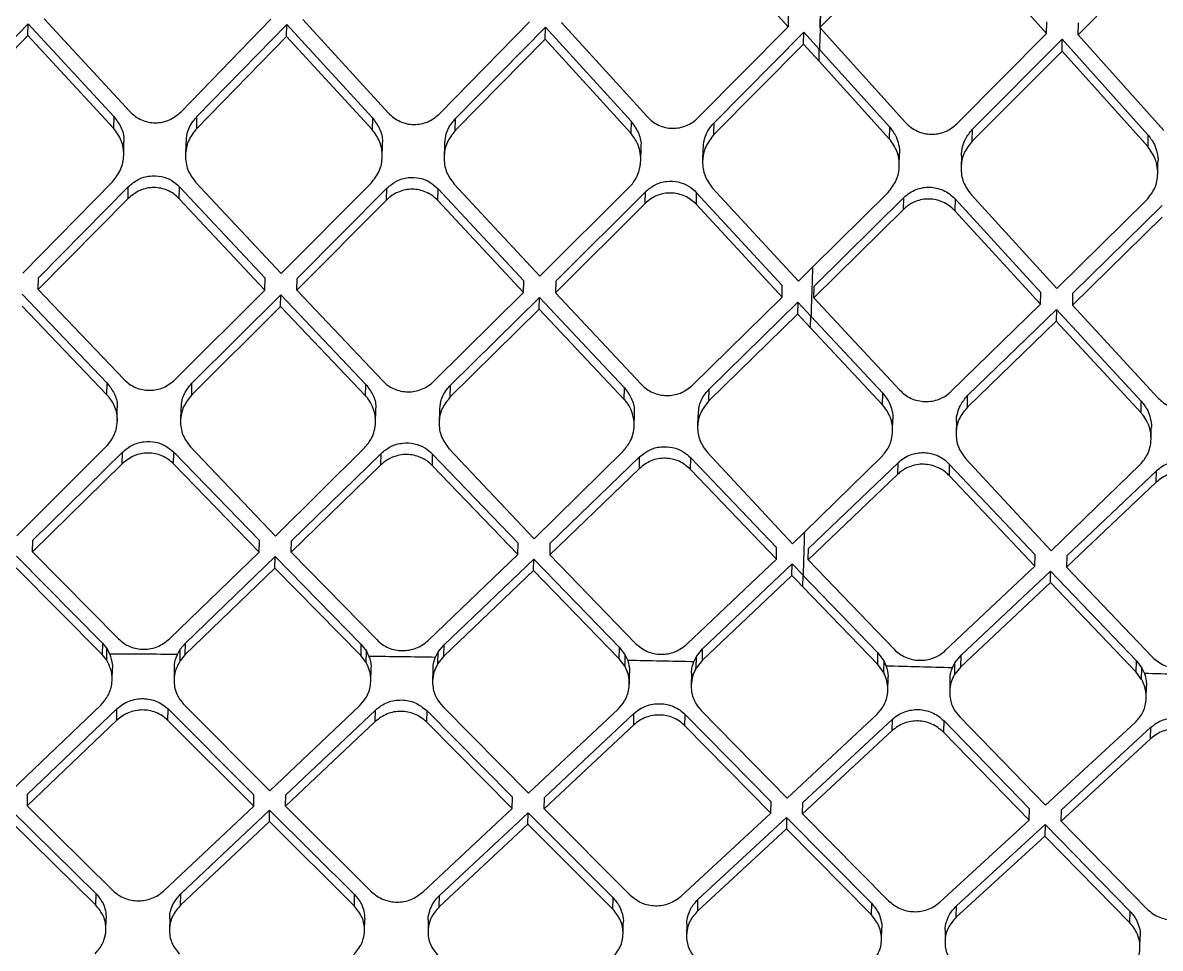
# Model space of a CAD drawing. Extents: x 939 to 1039, y 781 to 934.
# Drawn here: x 963.575 to 965.146, y 882.131 to 883.409 of the extents above; entities that cross this region are included whole.
import ezdxf

# ---------------------------------------------------------------- set-up
doc = ezdxf.new("R2010")
doc.units = 0
doc.header["$MEASUREMENT"] = 0
doc.layers.add('1', color=4, linetype='Continuous')

# ---------------------------------------------------------------- blocks, each defined once
blk = doc.blocks.new('Envoy')
at = {"layer": '1', "color": 3, "linetype": 'Continuous', "lineweight": 25}
for p, q in [((25.9781, 84.2292), (25.8877, 84.3299)), ((26.1165, 84.3244), (26.0225, 84.2286)), ((26.3349, 84.2196), (26.2465, 84.319)), ((26.4659, 84.3061), (26.3789, 84.2182)), ((24.8049, 84.1049), (24.9289, 84.2334)), ((24.9285, 84.2169), (24.9289, 84.2334)), ((24.9289, 84.2334), (25.0473, 84.1053)), ((24.9511, 84.2403), (25.0694, 84.112)), ((25.1402, 84.1118), (25.2641, 84.2394)), ((25.3081, 84.2391), (25.4265, 84.1099)), ((25.4972, 84.1092), (25.6211, 84.2358)), ((25.6651, 84.2351), (25.7834, 84.105)), ((25.9784, 84.2457), (25.9781, 84.2292)), ((26.3349, 84.2196), (26.3353, 84.2361)), ((26.3789, 84.2182), (26.3793, 84.2347)), ((25.162, 84.105), (25.286, 84.2324)), ((25.2856, 84.2159), (25.286, 84.2324)), ((25.286, 84.2324), (25.4043, 84.1034)), ((25.519, 84.1022), (25.643, 84.2286)), ((25.6426, 84.2121), (25.643, 84.2286)), ((25.643, 84.2286), (25.7613, 84.0986)), ((25.8541, 84.1036), (25.9781, 84.2292)), ((25.876, 84.0965), (25.9999, 84.2218)), ((25.9996, 84.2053), (25.9999, 84.2218)), ((25.9999, 84.2218), (26.0214, 84.1979)), ((26.0225, 84.2277), (26.1404, 84.097)), ((26.211, 84.095), (26.3349, 84.2196)), ((26.3789, 84.2182), (26.4972, 84.086)), ((24.9285, 84.2169), (24.8046, 84.0885)), ((25.0469, 84.0889), (24.9285, 84.2169)), ((25.2856, 84.2159), (25.1617, 84.0886)), ((25.404, 84.087), (25.2856, 84.2159)), ((25.6426, 84.2121), (25.5187, 84.0858)), ((25.7609, 84.0822), (25.6426, 84.2121)), ((25.9996, 84.2053), (25.8756, 84.0801)), ((26.021, 84.1815), (25.9995, 84.2053)), ((26.2329, 84.0877), (26.3568, 84.212)), ((26.3564, 84.1955), (26.3568, 84.212)), ((26.3568, 84.212), (26.4751, 84.08)), ((26.021, 84.1815), (26.0213, 84.198)), ((26.0215, 84.1978), (26.1182, 84.0908)), ((26.3564, 84.1955), (26.2325, 84.0713)), ((26.4747, 84.0636), (26.3564, 84.1955)), ((26.1179, 84.0745), (26.021, 84.1815)), ((25.0473, 84.1053), (25.0469, 84.0889)), ((25.1616, 84.0886), (25.162, 84.105)), ((25.4043, 84.1034), (25.404, 84.087)), ((25.5187, 84.0858), (25.519, 84.1022)), ((25.7613, 84.0986), (25.7609, 84.0822)), ((25.8756, 84.0801), (25.876, 84.0965)), ((26.1182, 84.0909), (26.1179, 84.0745)), ((26.2325, 84.0713), (26.2329, 84.0877)), ((26.4751, 84.08), (26.4747, 84.0636)), ((25.0608, 84.0517), (25.0611, 84.0681)), ((25.1465, 84.0679), (25.1462, 84.0515)), ((25.4178, 84.0498), (25.4182, 84.0662)), ((25.5036, 84.0652), (25.5032, 84.0489)), ((25.7748, 84.0449), (25.7751, 84.0613)), ((25.8605, 84.0596), (25.8602, 84.0433)), ((26.1317, 84.037), (26.132, 84.0534)), ((26.2174, 84.051), (26.2171, 84.0346)), ((26.4885, 84.026), (26.4889, 84.0424)), ((25.0453, 84.0148), (24.9214, 83.8888)), ((25.16, 84.0145), (25.2784, 83.8881)), ((25.2784, 83.8881), (25.4023, 84.013)), ((24.9432, 83.8824), (25.0672, 84.0081)), ((25.0668, 83.9918), (25.0672, 84.0081)), ((25.1375, 83.9916), (25.1379, 84.0079)), ((25.1379, 84.0079), (25.2563, 83.8817)), ((25.3003, 83.8815), (25.4242, 84.0061)), ((25.4238, 83.9898), (25.4242, 84.0061)), ((25.4946, 83.9891), (25.4949, 84.0054)), ((25.4949, 84.0054), (25.6133, 83.8782)), ((25.5171, 84.0118), (25.6354, 83.8844)), ((25.6355, 83.8844), (25.7593, 84.0082)), ((25.6573, 83.8776), (25.7812, 84.0012)), ((25.7808, 83.9849), (25.7812, 84.0012)), ((25.8515, 83.9836), (25.8519, 83.9999)), ((25.8519, 83.9999), (25.9702, 83.8717)), ((25.874, 84.006), (25.9924, 83.8777)), ((26.1162, 84.0004), (26.012, 83.8971)), ((26.2309, 83.9973), (26.3493, 83.8678)), ((25.0668, 83.9918), (24.9429, 83.8662)), ((25.2559, 83.8655), (25.1375, 83.9916)), ((25.4238, 83.9898), (25.3, 83.8653)), ((25.613, 83.862), (25.4946, 83.9891)), ((25.7808, 83.9849), (25.657, 83.8614)), ((25.9699, 83.8555), (25.8515, 83.9835)), ((26.0142, 83.8707), (26.1381, 83.9932)), ((26.1377, 83.9769), (26.1381, 83.9932)), ((26.2088, 83.9913), (26.2084, 83.975)), ((26.2088, 83.9913), (26.3271, 83.8621)), ((26.3493, 83.8678), (26.4731, 83.9896)), ((26.3711, 83.8607), (26.4949, 83.9822)), ((26.1377, 83.9769), (26.0139, 83.8545)), ((26.3268, 83.8459), (26.2084, 83.975)), ((26.4946, 83.9659), (26.3708, 83.8444)), ((24.9429, 83.8662), (24.9432, 83.8824)), ((25.2559, 83.8655), (25.2563, 83.8817)), ((25.2999, 83.8653), (25.3003, 83.8815)), ((25.613, 83.862), (25.6133, 83.8782)), ((25.6573, 83.8776), (25.657, 83.8614)), ((25.9699, 83.8555), (25.9702, 83.8717)), ((24.9207, 83.8596), (25.0381, 83.7368)), ((24.9429, 83.8662), (25.0613, 83.7419)), ((25.1321, 83.7418), (25.2559, 83.8655)), ((25.1551, 83.7366), (25.2778, 83.8589)), ((25.2775, 83.8427), (25.2778, 83.8589)), ((25.2778, 83.8589), (25.3951, 83.7352)), ((25.2999, 83.8653), (25.4184, 83.7401)), ((25.4891, 83.7394), (25.613, 83.862)), ((25.657, 83.8614), (25.7754, 83.7353)), ((26.0139, 83.8545), (26.0142, 83.8707)), ((26.3268, 83.8458), (26.3271, 83.8621)), ((26.3711, 83.8607), (26.3708, 83.8444)), ((24.9204, 83.8434), (25.0377, 83.7207)), ((25.2775, 83.8427), (25.1548, 83.7205)), ((25.3948, 83.7191), (25.2775, 83.8427)), ((25.5122, 83.734), (25.6348, 83.8553)), ((25.6345, 83.8391), (25.6348, 83.8552)), ((25.6348, 83.8553), (25.7521, 83.7305)), ((25.8461, 83.7339), (25.9699, 83.8555)), ((25.8691, 83.7284), (25.9918, 83.8486)), ((25.9917, 83.8485), (25.9914, 83.8324)), ((25.9918, 83.8486), (26.0098, 83.8292)), ((26.0139, 83.8545), (26.1323, 83.7273)), ((26.203, 83.7253), (26.3268, 83.8458)), ((26.3708, 83.8444), (26.4891, 83.7162)), ((25.6345, 83.8391), (25.5118, 83.7179)), ((25.7517, 83.7144), (25.6345, 83.8391)), ((25.9914, 83.8323), (25.8688, 83.7123)), ((26.0093, 83.8131), (25.9914, 83.8324)), ((26.0093, 83.8131), (26.0097, 83.8292)), ((26.0099, 83.8291), (26.109, 83.7228)), ((26.226, 83.7196), (26.3486, 83.8387)), ((26.3486, 83.8387), (26.3483, 83.8225)), ((26.3486, 83.8387), (26.4659, 83.7119)), ((26.1087, 83.7067), (26.0093, 83.8131)), ((26.3483, 83.8225), (26.2257, 83.7035)), ((26.4655, 83.6958), (26.3483, 83.8225)), ((25.0377, 83.7207), (25.0381, 83.7368)), ((25.1548, 83.7205), (25.1551, 83.7366)), ((25.3948, 83.7191), (25.3951, 83.7352)), ((25.5118, 83.7179), (25.5122, 83.734)), ((25.7517, 83.7144), (25.7521, 83.7305)), ((25.8688, 83.7123), (25.8691, 83.7284)), ((26.1087, 83.7067), (26.109, 83.7228)), ((26.2257, 83.7035), (26.226, 83.7196)), ((25.0516, 83.6848), (25.0519, 83.7009)), ((25.1397, 83.7007), (25.1393, 83.6847)), ((25.4086, 83.6831), (25.409, 83.6991)), ((26.4655, 83.6958), (26.4659, 83.7119)), ((25.4967, 83.6982), (25.4964, 83.6822)), ((25.7656, 83.6783), (25.766, 83.6944)), ((25.8537, 83.6927), (25.8533, 83.6767)), ((26.1225, 83.6704), (26.1229, 83.6865)), ((26.2106, 83.6841), (26.2102, 83.668)), ((26.4794, 83.6594), (26.4797, 83.6755)), ((24.9134, 83.5258), (25.0365, 83.6493)), ((24.9353, 83.5198), (25.0592, 83.6416)), ((25.0588, 83.6256), (25.0592, 83.6416)), ((25.1295, 83.6255), (25.1299, 83.6415)), ((25.1299, 83.6415), (25.2484, 83.5194)), ((25.1529, 83.6491), (25.2705, 83.5253)), ((25.2705, 83.5253), (25.3935, 83.6477)), ((25.2924, 83.5191), (25.4162, 83.6398)), ((25.4159, 83.6238), (25.4162, 83.6398)), ((25.4869, 83.6391), (25.4866, 83.6231)), ((25.4869, 83.6391), (25.6054, 83.516)), ((25.5099, 83.6466), (25.6275, 83.5218)), ((25.6275, 83.5218), (25.7505, 83.6431)), ((25.8669, 83.6409), (25.9845, 83.5151)), ((25.0588, 83.6256), (24.935, 83.5039)), ((25.248, 83.5035), (25.1295, 83.6255)), ((25.4159, 83.6238), (25.292, 83.5032)), ((25.605, 83.5001), (25.4866, 83.6231)), ((25.6494, 83.5154), (25.7732, 83.635)), ((25.7728, 83.619), (25.7732, 83.635)), ((25.8435, 83.6177), (25.8439, 83.6337)), ((25.8439, 83.6337), (25.9623, 83.5096)), ((26.0007, 83.5309), (26.1074, 83.6354)), ((26.0063, 83.5085), (26.1301, 83.627)), ((26.1297, 83.611), (26.1301, 83.627)), ((26.2008, 83.6251), (26.2004, 83.6091)), ((26.2008, 83.6251), (26.3192, 83.4999)), ((26.2238, 83.6321), (26.3413, 83.5052)), ((26.3413, 83.5052), (26.4643, 83.6244)), ((25.7728, 83.619), (25.649, 83.4995)), ((25.962, 83.4936), (25.8435, 83.6176)), ((26.1297, 83.611), (26.006, 83.4926)), ((26.3189, 83.484), (26.2004, 83.6091)), ((26.3632, 83.4985), (26.4869, 83.6159)), ((26.4866, 83.5999), (26.4869, 83.6159)), ((26.4866, 83.5999), (26.3628, 83.4825)), ((25.9845, 83.5151), (26.0007, 83.5309)), ((24.935, 83.5039), (24.9353, 83.5198)), ((25.248, 83.5035), (25.2484, 83.5194)), ((25.292, 83.5032), (25.2924, 83.5192)), ((25.605, 83.5001), (25.6054, 83.516)), ((25.6494, 83.5154), (25.649, 83.4995)), ((24.9128, 83.4978), (25.0314, 83.3779)), ((24.935, 83.5039), (25.0535, 83.3838)), ((25.1242, 83.3837), (25.248, 83.5035)), ((25.1461, 83.3778), (25.2699, 83.4973)), ((25.2696, 83.4814), (25.2699, 83.4973)), ((25.2699, 83.4973), (25.3884, 83.3765)), ((25.292, 83.5032), (25.4106, 83.3822)), ((25.4813, 83.3815), (25.605, 83.5001)), ((25.649, 83.4995), (25.7675, 83.3774)), ((25.962, 83.4936), (25.9623, 83.5096)), ((26.006, 83.4926), (26.0063, 83.5086)), ((26.3189, 83.484), (26.3192, 83.4999)), ((26.3632, 83.4985), (26.3628, 83.4825)), ((25.031, 83.3621), (24.9125, 83.4818)), ((25.2696, 83.4814), (25.1458, 83.362)), ((25.3881, 83.3607), (25.2696, 83.4814)), ((25.5032, 83.3754), (25.6269, 83.4938)), ((25.6266, 83.4779), (25.6269, 83.4938)), ((25.6269, 83.4938), (25.7454, 83.3719)), ((25.8382, 83.3761), (25.962, 83.4936)), ((25.8601, 83.3698), (25.9839, 83.4871)), ((25.9835, 83.4712), (25.9839, 83.4871)), ((25.9839, 83.4871), (25.9989, 83.4715)), ((26.006, 83.4926), (26.1245, 83.3694)), ((26.1951, 83.3675), (26.3189, 83.484)), ((26.3628, 83.4825), (26.4813, 83.3583)), ((25.6266, 83.4779), (25.5028, 83.3595)), ((25.7451, 83.3561), (25.6266, 83.4779)), ((25.9835, 83.4712), (25.8598, 83.354)), ((25.9984, 83.4557), (25.9988, 83.4716)), ((25.999, 83.4713), (26.1023, 83.3642)), ((26.217, 83.361), (26.3407, 83.4773)), ((26.3404, 83.4613), (26.3407, 83.4772)), ((26.3407, 83.4773), (26.4592, 83.3533)), ((26.102, 83.3484), (25.9984, 83.4557)), ((26.3404, 83.4613), (26.2167, 83.3452)), ((26.4588, 83.3374), (26.3404, 83.4613)), ((25.0314, 83.3779), (25.031, 83.3621)), ((25.0314, 83.3779), (25.0377, 83.3701)), ((25.0374, 83.3542), (25.0377, 83.3701)), ((25.0377, 83.3701), (25.0416, 83.3627)), ((25.1351, 83.3622), (25.139, 83.3693)), ((25.1387, 83.3535), (25.139, 83.3694)), ((25.139, 83.3693), (25.1461, 83.3778)), ((25.1458, 83.362), (25.1461, 83.3778)), ((25.3884, 83.3765), (25.3881, 83.3607)), ((25.3884, 83.3765), (25.3959, 83.3667)), ((25.4951, 83.3655), (25.5032, 83.3754)), ((25.5028, 83.3596), (25.5032, 83.3754)), ((25.7451, 83.3561), (25.7454, 83.3719)), ((25.7454, 83.3719), (25.7534, 83.3611)), ((25.8517, 83.3593), (25.8601, 83.3698)), ((25.8598, 83.354), (25.8601, 83.3698)), ((25.0374, 83.3542), (25.031, 83.3621)), ((25.1458, 83.362), (25.1387, 83.3535)), ((25.3956, 83.3509), (25.3881, 83.3607)), ((25.3956, 83.3509), (25.3959, 83.3667)), ((25.3959, 83.3667), (25.3994, 83.3593)), ((25.4914, 83.3582), (25.4951, 83.3655)), ((25.4947, 83.3495), (25.495, 83.3654)), ((25.5028, 83.3596), (25.4947, 83.3495)), ((25.7531, 83.3453), (25.7451, 83.3561)), ((25.7531, 83.3453), (25.7534, 83.3611)), ((25.7534, 83.3611), (25.7567, 83.3537)), ((25.8481, 83.352), (25.8517, 83.3593)), ((25.8512, 83.3433), (25.8516, 83.3592)), ((25.8598, 83.354), (25.8512, 83.3433)), ((26.102, 83.3484), (26.1023, 83.3642)), ((26.1023, 83.3642), (26.1103, 83.3533)), ((26.1103, 83.3533), (26.11, 83.3375)), ((26.1103, 83.3533), (26.1135, 83.346)), ((26.2086, 83.3507), (26.217, 83.361)), ((26.2167, 83.3452), (26.217, 83.361)), ((26.4592, 83.3533), (26.4666, 83.3433)), ((25.0449, 83.3272), (25.0453, 83.3431)), ((25.1307, 83.3431), (25.1304, 83.3272)), ((25.402, 83.3258), (25.4023, 83.3416)), ((25.4877, 83.3408), (25.4874, 83.3249)), ((26.11, 83.3375), (26.102, 83.3484)), ((26.2051, 83.3436), (26.2086, 83.3507)), ((26.2083, 83.3349), (26.2086, 83.3507)), ((26.2167, 83.3452), (26.2083, 83.3349)), ((26.4588, 83.3374), (26.4592, 83.3533)), ((26.4663, 83.3274), (26.4666, 83.3433)), ((26.4666, 83.3433), (26.4701, 83.3359)), ((25.759, 83.3211), (25.7593, 83.3369)), ((25.8447, 83.3353), (25.8444, 83.3195)), ((26.1159, 83.3132), (26.1162, 83.3291)), ((26.2016, 83.3267), (26.2013, 83.3109)), ((26.4663, 83.3274), (26.4588, 83.3374)), ((26.4727, 83.3022), (26.4731, 83.318)), ((24.9058, 83.1741), (25.0295, 83.2926)), ((25.1443, 83.2925), (25.2628, 83.1738)), ((25.2628, 83.1738), (25.3866, 83.2912)), ((24.9276, 83.1685), (25.0514, 83.2869)), ((25.0511, 83.2711), (25.0514, 83.2868)), ((25.1218, 83.271), (25.1221, 83.2868)), ((25.1221, 83.2868), (25.2407, 83.1683)), ((25.2847, 83.1681), (25.4085, 83.2853)), ((25.4081, 83.2695), (25.4085, 83.2853)), ((25.4792, 83.2846), (25.4788, 83.2688)), ((25.4792, 83.2846), (25.5977, 83.1651)), ((25.5013, 83.2901), (25.6198, 83.1704)), ((25.6199, 83.1704), (25.7436, 83.2867)), ((25.6417, 83.1645), (25.7654, 83.2806)), ((25.7651, 83.2648), (25.7654, 83.2806)), ((25.8358, 83.2635), (25.8361, 83.2792)), ((25.8361, 83.2793), (25.9547, 83.1587)), ((25.8583, 83.2846), (25.9768, 83.1638)), ((25.9768, 83.1638), (26.1005, 83.279)), ((26.2151, 83.2758), (26.3337, 83.1539)), ((25.0511, 83.2711), (24.9273, 83.1528)), ((25.2404, 83.1526), (25.1218, 83.271)), ((25.4081, 83.2695), (25.2844, 83.1524)), ((25.5974, 83.1494), (25.4788, 83.2688)), ((25.7651, 83.2648), (25.6414, 83.1488)), ((25.9543, 83.1429), (25.8358, 83.2635)), ((25.9987, 83.1577), (26.1223, 83.2726)), ((26.122, 83.2569), (26.1223, 83.2726)), ((26.193, 83.2707), (26.1927, 83.2549)), ((26.193, 83.2707), (26.3115, 83.149)), ((26.3337, 83.1539), (26.4573, 83.268)), ((26.3555, 83.1476), (26.4792, 83.2615)), ((26.4788, 83.2457), (26.4792, 83.2615)), ((26.122, 83.2569), (25.9983, 83.1419)), ((26.3112, 83.1333), (26.1927, 83.2549)), ((26.4788, 83.2457), (26.3552, 83.1319)), ((24.9276, 83.1685), (24.9273, 83.1528)), ((25.2404, 83.1526), (25.2407, 83.1683)), ((25.2844, 83.1524), (25.2847, 83.1681)), ((25.5974, 83.1494), (25.5977, 83.1651)), ((24.9273, 83.1528), (25.0459, 83.0359)), ((25.1166, 83.0359), (25.2404, 83.1526)), ((25.2844, 83.1524), (25.403, 83.0344)), ((25.4737, 83.0338), (25.5974, 83.1494)), ((25.6414, 83.1488), (25.6417, 83.1645)), ((25.9543, 83.1429), (25.9547, 83.1587)), ((25.9983, 83.1419), (25.9987, 83.1577)), ((24.9052, 83.1471), (25.0226, 83.0315)), ((25.1397, 83.0315), (25.2622, 83.1469)), ((25.2619, 83.1312), (25.2622, 83.1469)), ((25.2622, 83.1469), (25.3797, 83.0303)), ((25.4968, 83.0292), (25.6193, 83.1435)), ((25.6189, 83.1277), (25.6193, 83.1434)), ((25.6193, 83.1435), (25.7367, 83.0258)), ((25.6414, 83.1488), (25.76, 83.0298)), ((25.8307, 83.0284), (25.9543, 83.1429)), ((25.8537, 83.0236), (25.9762, 83.1368)), ((25.9762, 83.1368), (25.9759, 83.1211)), ((25.9762, 83.1368), (26.0936, 83.0181)), ((25.9983, 83.1419), (26.1169, 83.0218)), ((26.3112, 83.1333), (26.3115, 83.149)), ((26.3552, 83.1319), (26.3555, 83.1476)), ((25.0223, 83.0158), (24.9048, 83.1313)), ((25.2619, 83.1312), (25.1394, 83.0158)), ((25.3794, 83.0146), (25.2619, 83.1312)), ((25.6189, 83.1277), (25.4964, 83.0135)), ((25.7364, 83.0101), (25.6189, 83.1277)), ((25.9759, 83.1211), (25.8534, 83.008)), ((26.0933, 83.0024), (25.9759, 83.1211)), ((26.1875, 83.0199), (26.3112, 83.1333)), ((26.2106, 83.0149), (26.3331, 83.127)), ((26.3331, 83.127), (26.3327, 83.1113)), ((26.3331, 83.127), (26.4505, 83.0072)), ((26.3552, 83.1319), (26.4737, 83.0107)), ((26.3327, 83.1113), (26.2103, 82.9992)), ((26.4501, 82.9915), (26.3327, 83.1113)), ((25.0223, 83.0158), (25.0226, 83.0315)), ((25.1394, 83.0158), (25.1397, 83.0315)), ((25.3794, 83.0146), (25.3797, 83.0303)), ((25.4964, 83.0135), (25.4967, 83.0292)), ((25.7364, 83.0101), (25.7367, 83.0258)), ((25.8534, 83.008), (25.8537, 83.0236)), ((26.0933, 83.0024), (26.0936, 83.0181)), ((26.2103, 82.9992), (26.2106, 83.0149)), ((25.0362, 82.9819), (25.0366, 82.9976)), ((25.1243, 82.9975), (25.124, 82.9819)), ((25.3933, 82.9806), (25.3936, 82.9962)), ((25.4814, 82.9954), (25.481, 82.9797)), ((26.4501, 82.9915), (26.4505, 83.0072)), ((25.7503, 82.9759), (25.7506, 82.9916)), ((25.8383, 82.99), (25.838, 82.9743)), ((26.1072, 82.9681), (26.1075, 82.9838)), ((26.1952, 82.9813), (26.1949, 82.9657)), ((26.464, 82.9571), (26.4643, 82.9727))]:
    blk.add_line(p, q, dxfattribs=at)
at = {"layer": '1', "color": 3, "linetype": 'Continuous', "lineweight": 25, "flags": 128}
for points in [[(26.0224, 84.2447), (26.0222, 84.2354), (26.0221, 84.2282)], [(26.0229, 84.245), (26.0227, 84.2358), (26.0225, 84.2286)], [(26.012, 83.897), (26.001, 83.8862), (25.9924, 83.8777)], [(25.9984, 83.4557), (25.9901, 83.4644), (25.9835, 83.4712)]]:
    blk.add_lwpolyline(points, dxfattribs=at)
at = {"layer": '1', "color": 3, "linetype": 'Continuous', "lineweight": 25}
for points, knots in [([(22.9993, 84.0346), (23.2461, 84.0889), (23.7395, 84.1976), (24.4909, 84.3013), (25.2469, 84.3603), (26.0054, 84.3685), (26.7627, 84.3254), (27.5151, 84.2317), (28.2609, 84.0938), (28.749, 83.9631), (28.993, 83.8978)], [0, 0, 0, 0, 0.125001, 0.250001, 0.375003, 0.499997, 0.624991, 0.749994, 0.874997, 1, 1, 1, 1]), ([(26.0225, 84.2279), (26.0224, 84.2248), (26.0221, 84.2148), (26.0217, 84.2048), (26.0215, 84.198)], [0, 0, 0, 0, 0.31334, 1, 1, 1, 1]), ([(26.0221, 84.2282), (26.0221, 84.2283), (26.0223, 84.2284), (26.0224, 84.2286), (26.0225, 84.2286)], [0, 0, 0, 0, 0.560411, 1, 1, 1, 1]), ([(26.0225, 84.2277), (26.0224, 84.2278), (26.0223, 84.228), (26.0221, 84.2281), (26.0221, 84.2282)], [0, 0, 0, 0, 0.560365, 1, 1, 1, 1]), ([(25.0694, 84.112), (25.0719, 84.1096), (25.0766, 84.1051), (25.0853, 84.1002), (25.0946, 84.0972), (25.1045, 84.0961), (25.1144, 84.0972), (25.1273, 84.1011), (25.135, 84.1075), (25.1402, 84.1118)], [0, 0, 0, 0, 0.128787, 0.251247, 0.375718, 0.499276, 0.622354, 0.748044, 1, 1, 1, 1]), ([(25.4265, 84.1099), (25.4289, 84.1076), (25.4336, 84.103), (25.4423, 84.0981), (25.4516, 84.0949), (25.4615, 84.0938), (25.4714, 84.0948), (25.4843, 84.0985), (25.492, 84.1049), (25.4972, 84.1092)], [0, 0, 0, 0, 0.12917, 0.251508, 0.37622, 0.499673, 0.622879, 0.748356, 1, 1, 1, 1]), ([(25.0473, 84.1053), (25.0508, 84.1005), (25.0578, 84.0909), (25.0617, 84.0773), (25.0607, 84.0698), (25.0605, 84.0682)], [0, 0, 0, 0, 0.43894, 0.876896, 1, 1, 1, 1]), ([(25.1472, 84.0678), (25.1473, 84.0724), (25.1478, 84.0833), (25.1541, 84.096), (25.1602, 84.1029), (25.162, 84.105)], [0, 0, 0, 0, 0.332409, 0.801433, 1, 1, 1, 1]), ([(25.4043, 84.1034), (25.4078, 84.0986), (25.4149, 84.0889), (25.4188, 84.0753), (25.4178, 84.0678), (25.4175, 84.0662)], [0, 0, 0, 0, 0.440884, 0.880878, 1, 1, 1, 1]), ([(25.5042, 84.0652), (25.5044, 84.0698), (25.5048, 84.0807), (25.5112, 84.0934), (25.5173, 84.1002), (25.519, 84.1022)], [0, 0, 0, 0, 0.337803, 0.806881, 1, 1, 1, 1]), ([(25.7613, 84.0986), (25.7648, 84.0937), (25.7719, 84.084), (25.7758, 84.0703), (25.7748, 84.0629), (25.7745, 84.0614)], [0, 0, 0, 0, 0.442987, 0.885193, 1, 1, 1, 1]), ([(25.7834, 84.105), (25.7859, 84.1026), (25.7906, 84.098), (25.7993, 84.093), (25.8086, 84.0898), (25.8184, 84.0886), (25.8283, 84.0894), (25.8378, 84.0922), (25.8467, 84.0969), (25.8516, 84.1013), (25.8541, 84.1036)], [0, 0, 0, 0, 0.129349, 0.251417, 0.376187, 0.499405, 0.622608, 0.7477, 0.870052, 1, 1, 1, 1]), ([(25.8611, 84.0596), (25.8614, 84.0643), (25.8618, 84.0753), (25.8683, 84.0879), (25.8743, 84.0946), (25.876, 84.0965)], [0, 0, 0, 0, 0.345204, 0.814819, 1, 1, 1, 1]), ([(26.1404, 84.097), (26.1428, 84.0946), (26.1477, 84.0898), (26.1564, 84.0848), (26.1656, 84.0816), (26.1754, 84.0803), (26.1856, 84.0811), (26.1955, 84.0841), (26.2043, 84.0888), (26.2089, 84.0931), (26.211, 84.095)], [0, 0, 0, 0, 0.131893, 0.257709, 0.378003, 0.499451, 0.62397, 0.760967, 0.889955, 1, 1, 1, 1]), ([(25.0453, 84.0148), (25.0495, 84.0202), (25.0581, 84.0311), (25.0619, 84.0517), (25.059, 84.0723), (25.0509, 84.0834), (25.0469, 84.0889)], [0, 0, 0, 0, 0.249277, 0.501302, 0.752578, 1, 1, 1, 1]), ([(25.1616, 84.0886), (25.1574, 84.0831), (25.1489, 84.0722), (25.1451, 84.0516), (25.1479, 84.031), (25.156, 84.02), (25.16, 84.0145)], [0, 0, 0, 0, 0.249371, 0.501383, 0.752665, 1, 1, 1, 1]), ([(25.4023, 84.013), (25.4066, 84.0184), (25.4151, 84.0293), (25.4189, 84.0498), (25.416, 84.0704), (25.408, 84.0815), (25.404, 84.087)], [0, 0, 0, 0, 0.24899, 0.501, 0.752324, 1, 1, 1, 1]), ([(25.5187, 84.0858), (25.5144, 84.0804), (25.5059, 84.0695), (25.5021, 84.0489), (25.505, 84.0284), (25.5131, 84.0173), (25.5171, 84.0118)], [0, 0, 0, 0, 0.249126, 0.501089, 0.75241, 1, 1, 1, 1]), ([(25.7593, 84.0082), (25.7596, 84.0085), (25.7605, 84.0093), (25.7632, 84.0122), (25.7677, 84.0184), (25.773, 84.0298), (25.7754, 84.0436), (25.7741, 84.0571), (25.7701, 84.0701), (25.7644, 84.0777), (25.7609, 84.0822)], [0, 0, 0, 0, 0.016034, 0.045211, 0.14363, 0.295642, 0.5011, 0.657486, 0.792866, 1, 1, 1, 1]), ([(25.8756, 84.0801), (25.8714, 84.0747), (25.8629, 84.0638), (25.8591, 84.0433), (25.862, 84.0227), (25.87, 84.0116), (25.874, 84.006)], [0, 0, 0, 0, 0.248734, 0.500504, 0.751993, 1, 1, 1, 1]), ([(26.1182, 84.0908), (26.1216, 84.0864), (26.1272, 84.0789), (26.1311, 84.0659), (26.1326, 84.0578), (26.132, 84.0534), (26.132, 84.0534)], [0, 0, 0, 0, 0.404729, 0.676691, 0.99474, 1, 1, 1, 1]), ([(26.2174, 84.051), (26.2178, 84.0552), (26.2185, 84.063), (26.2233, 84.0759), (26.2293, 84.0832), (26.2329, 84.0877)], [0, 0, 0, 0, 0.31121, 0.583271, 1, 1, 1, 1]), ([(26.4751, 84.08), (26.4784, 84.0756), (26.484, 84.0681), (26.4879, 84.0551), (26.4895, 84.0469), (26.4889, 84.0425), (26.4889, 84.0424)], [0, 0, 0, 0, 0.396299, 0.670464, 0.994987, 1, 1, 1, 1]), ([(26.1162, 84.0004), (26.1205, 84.0058), (26.1291, 84.0166), (26.1328, 84.0371), (26.1299, 84.0577), (26.1219, 84.0689), (26.1179, 84.0745)], [0, 0, 0, 0, 0.248509, 0.500093, 0.751517, 1, 1, 1, 1]), ([(26.2325, 84.0713), (26.2283, 84.0659), (26.2197, 84.0551), (26.216, 84.0346), (26.2189, 84.014), (26.2269, 84.0028), (26.2309, 83.9973)], [0, 0, 0, 0, 0.248574, 0.50018, 0.751606, 1, 1, 1, 1]), ([(26.4731, 83.9896), (26.4773, 83.9949), (26.4859, 84.0056), (26.4893, 84.0237), (26.4879, 84.0372), (26.4843, 84.0503), (26.4787, 84.058), (26.4747, 84.0636)], [0, 0, 0, 0, 0.248024, 0.499319, 0.657352, 0.751473, 1, 1, 1, 1]), ([(25.0672, 84.0081), (25.0714, 84.0117), (25.08, 84.019), (25.0964, 84.0238), (25.1128, 84.0231), (25.1273, 84.0176), (25.1345, 84.011), (25.1379, 84.0079)], [0, 0, 0, 0, 0.212573, 0.425583, 0.628189, 0.824073, 1, 1, 1, 1]), ([(25.4242, 84.0061), (25.4285, 84.0097), (25.437, 84.0169), (25.4533, 84.0216), (25.4696, 84.0208), (25.4842, 84.0152), (25.4915, 84.0086), (25.4949, 84.0054)], [0, 0, 0, 0, 0.211125, 0.422655, 0.624401, 0.820333, 1, 1, 1, 1]), ([(25.7812, 84.0012), (25.7854, 84.0047), (25.7939, 84.0118), (25.8101, 84.0164), (25.8264, 84.0156), (25.841, 84.0099), (25.8483, 84.0031), (25.8519, 83.9999)], [0, 0, 0, 0, 0.209586, 0.419583, 0.620342, 0.816269, 1, 1, 1, 1]), ([(25.1375, 83.9916), (25.1351, 83.9939), (25.1304, 83.9985), (25.1216, 84.0033), (25.1123, 84.0063), (25.1024, 84.0073), (25.0926, 84.0063), (25.0797, 84.0024), (25.072, 83.996), (25.0668, 83.9918)], [0, 0, 0, 0, 0.129032, 0.251238, 0.375955, 0.499348, 0.622235, 0.748169, 1, 1, 1, 1]), ([(25.4946, 83.9891), (25.4921, 83.9914), (25.4872, 83.9961), (25.4783, 84.001), (25.4691, 84.004), (25.4594, 84.005), (25.4496, 84.0041), (25.439, 84.0008), (25.4302, 83.996), (25.4255, 83.9914), (25.4238, 83.9898)], [0, 0, 0, 0, 0.131637, 0.258261, 0.380497, 0.499023, 0.622439, 0.74864, 0.914397, 1, 1, 1, 1]), ([(25.8515, 83.9836), (25.8491, 83.9859), (25.8444, 83.9905), (25.8357, 83.9954), (25.8264, 83.9986), (25.8165, 83.9998), (25.8066, 83.999), (25.7972, 83.9962), (25.7883, 83.9916), (25.7834, 83.9872), (25.7808, 83.9849)], [0, 0, 0, 0, 0.129596, 0.251373, 0.376355, 0.49938, 0.622449, 0.747759, 0.869793, 1, 1, 1, 1]), ([(26.1381, 83.9932), (26.1407, 83.9955), (26.1458, 84), (26.1549, 84.0045), (26.1643, 84.0072), (26.1738, 84.0079), (26.1833, 84.0066), (26.1925, 84.0035), (26.2014, 83.9985), (26.2063, 83.9937), (26.2088, 83.9913)], [0, 0, 0, 0, 0.132424, 0.259502, 0.381909, 0.500242, 0.61772, 0.739789, 0.867022, 1, 1, 1, 1]), ([(26.2084, 83.975), (26.2059, 83.9774), (26.201, 83.9822), (26.1922, 83.9872), (26.1829, 83.9903), (26.1733, 83.9915), (26.1635, 83.9908), (26.153, 83.9877), (26.1441, 83.9831), (26.1394, 83.9785), (26.1377, 83.9769)], [0, 0, 0, 0, 0.133059, 0.260354, 0.382481, 0.500062, 0.623552, 0.749199, 0.91334, 1, 1, 1, 1]), ([(26.012, 83.8963), (26.0116, 83.8863), (26.0109, 83.8639), (26.0102, 83.8416), (26.0099, 83.8293)], [0, 0, 0, 0, 0.4485522, 1, 1, 1, 1]), ([(25.0381, 83.7368), (25.0415, 83.7322), (25.0485, 83.7231), (25.0525, 83.7099), (25.0515, 83.7026), (25.0513, 83.7009)], [0, 0, 0, 0, 0.435982, 0.871202, 1, 1, 1, 1]), ([(25.0613, 83.7419), (25.0638, 83.7397), (25.0685, 83.7353), (25.0772, 83.7306), (25.0866, 83.7276), (25.0964, 83.7266), (25.1063, 83.7277), (25.1191, 83.7314), (25.1269, 83.7377), (25.1321, 83.7418)], [0, 0, 0, 0, 0.128299, 0.251013, 0.375662, 0.499567, 0.622806, 0.748649, 1, 1, 1, 1]), ([(25.1403, 83.7007), (25.1405, 83.7051), (25.1409, 83.7155), (25.1472, 83.7279), (25.1532, 83.7346), (25.1551, 83.7366)], [0, 0, 0, 0, 0.333029, 0.792394, 1, 1, 1, 1]), ([(25.3951, 83.7352), (25.3986, 83.7306), (25.4056, 83.7213), (25.4095, 83.7081), (25.4086, 83.7008), (25.4084, 83.6992)], [0, 0, 0, 0, 0.438, 0.875236, 1, 1, 1, 1]), ([(25.4184, 83.7401), (25.4208, 83.7379), (25.4255, 83.7334), (25.4342, 83.7286), (25.4436, 83.7256), (25.4533, 83.7245), (25.463, 83.7254), (25.4724, 83.7281), (25.4814, 83.7327), (25.4865, 83.7371), (25.4891, 83.7394)], [0, 0, 0, 0, 0.126683, 0.251755, 0.375817, 0.499296, 0.6176, 0.740169, 0.867474, 1, 1, 1, 1]), ([(25.4973, 83.6982), (25.4975, 83.7027), (25.498, 83.7132), (25.5043, 83.7255), (25.5103, 83.732), (25.5122, 83.734)], [0, 0, 0, 0, 0.33853, 0.798072, 1, 1, 1, 1]), ([(25.7521, 83.7306), (25.7556, 83.7259), (25.7626, 83.7165), (25.7665, 83.7033), (25.7656, 83.696), (25.7653, 83.6944)], [0, 0, 0, 0, 0.440064, 0.879476, 1, 1, 1, 1]), ([(25.7754, 83.7353), (25.7778, 83.733), (25.7825, 83.7285), (25.7912, 83.7236), (25.8005, 83.7205), (25.8104, 83.7194), (25.8202, 83.7202), (25.8331, 83.7237), (25.8409, 83.7298), (25.8461, 83.7339)], [0, 0, 0, 0, 0.129023, 0.25137, 0.376446, 0.500096, 0.623747, 0.749128, 1, 1, 1, 1]), ([(25.0377, 83.7207), (25.0417, 83.7154), (25.0497, 83.7048), (25.0524, 83.6872), (25.0505, 83.6742), (25.0464, 83.6617), (25.0407, 83.6546), (25.0365, 83.6493)], [0, 0, 0, 0, 0.248661, 0.498584, 0.660734, 0.749968, 1, 1, 1, 1]), ([(25.1548, 83.7205), (25.1506, 83.7153), (25.1421, 83.7048), (25.1382, 83.685), (25.141, 83.6651), (25.1489, 83.6544), (25.1529, 83.6491)], [0, 0, 0, 0, 0.249513, 0.500968, 0.752029, 1, 1, 1, 1]), ([(25.3935, 83.6477), (25.397, 83.6519), (25.4029, 83.659), (25.4074, 83.6714), (25.4093, 83.6844), (25.4074, 83.698), (25.4023, 83.7096), (25.3978, 83.7164), (25.3951, 83.7188), (25.3948, 83.7191)], [0, 0, 0, 0, 0.203073, 0.340014, 0.500384, 0.704915, 0.856381, 0.983756, 1, 1, 1, 1]), ([(25.5118, 83.7179), (25.5076, 83.7127), (25.4991, 83.7023), (25.4953, 83.6825), (25.4981, 83.6626), (25.506, 83.6519), (25.5099, 83.6466)], [0, 0, 0, 0, 0.24929, 0.500754, 0.751818, 1, 1, 1, 1]), ([(25.8543, 83.6927), (25.8545, 83.6972), (25.855, 83.7078), (25.8614, 83.72), (25.8673, 83.7264), (25.8691, 83.7284)], [0, 0, 0, 0, 0.34485, 0.804826, 1, 1, 1, 1]), ([(26.109, 83.7228), (26.1124, 83.7185), (26.118, 83.7113), (26.1219, 83.6987), (26.1234, 83.6908), (26.1228, 83.6866), (26.1228, 83.6865)], [0, 0, 0, 0, 0.403658, 0.675111, 0.992536, 1, 1, 1, 1]), ([(26.1323, 83.7273), (26.1347, 83.725), (26.1394, 83.7204), (26.1481, 83.7155), (26.1574, 83.7124), (26.1672, 83.7111), (26.1772, 83.7118), (26.1892, 83.7153), (26.198, 83.72), (26.2025, 83.7248), (26.203, 83.7253)], [0, 0, 0, 0, 0.127047, 0.252356, 0.376461, 0.499919, 0.624075, 0.749683, 0.973838, 1, 1, 1, 1]), ([(26.2106, 83.6841), (26.2106, 83.6841), (26.2102, 83.6882), (26.212, 83.6958), (26.2163, 83.7082), (26.2223, 83.7153), (26.226, 83.7196)], [0, 0, 0, 0, 0.002761, 0.313465, 0.583417, 1, 1, 1, 1]), ([(26.4891, 83.7162), (26.4941, 83.7119), (26.5016, 83.7053), (26.5142, 83.7011), (26.5239, 83.6997), (26.5337, 83.7003), (26.5431, 83.7028), (26.5522, 83.7071), (26.5572, 83.7115), (26.5598, 83.7136)], [0, 0, 0, 0, 0.250372, 0.375914, 0.499353, 0.619711, 0.742904, 0.869493, 1, 1, 1, 1]), ([(25.7505, 83.6431), (25.7541, 83.6474), (25.76, 83.6545), (25.7645, 83.6669), (25.7663, 83.6798), (25.7644, 83.6933), (25.7592, 83.705), (25.7547, 83.7117), (25.752, 83.7142), (25.7517, 83.7145)], [0, 0, 0, 0, 0.207829, 0.34354, 0.500231, 0.705422, 0.857156, 0.984179, 1, 1, 1, 1]), ([(25.8688, 83.7123), (25.8646, 83.7071), (25.8561, 83.6967), (25.8522, 83.6769), (25.855, 83.657), (25.8629, 83.6463), (25.8669, 83.6409)], [0, 0, 0, 0, 0.249101, 0.500513, 0.751599, 1, 1, 1, 1]), ([(26.1074, 83.6354), (26.1111, 83.6397), (26.117, 83.6468), (26.1214, 83.6593), (26.1231, 83.6715), (26.1215, 83.6841), (26.1168, 83.6965), (26.1115, 83.7031), (26.1087, 83.7067)], [0, 0, 0, 0, 0.211838, 0.346427, 0.499993, 0.683226, 0.827724, 1, 1, 1, 1]), ([(26.2257, 83.7035), (26.2214, 83.6983), (26.213, 83.688), (26.2091, 83.6682), (26.2119, 83.6483), (26.2198, 83.6375), (26.2238, 83.6321)], [0, 0, 0, 0, 0.248924, 0.500155, 0.751214, 1, 1, 1, 1]), ([(26.4659, 83.7119), (26.4691, 83.7077), (26.4747, 83.7006), (26.4787, 83.688), (26.4803, 83.68), (26.4797, 83.6756), (26.4797, 83.6755)], [0, 0, 0, 0, 0.392269, 0.665054, 0.988522, 1, 1, 1, 1]), ([(26.4643, 83.6244), (26.468, 83.6288), (26.474, 83.636), (26.4783, 83.6484), (26.48, 83.6612), (26.4781, 83.6746), (26.4729, 83.6863), (26.4684, 83.693), (26.4658, 83.6955), (26.4655, 83.6958)], [0, 0, 0, 0, 0.214879, 0.348619, 0.499694, 0.707198, 0.859876, 0.985501, 1, 1, 1, 1]), ([(25.0592, 83.6416), (25.0635, 83.6451), (25.0721, 83.6522), (25.0887, 83.6569), (25.1052, 83.6561), (25.1195, 83.6506), (25.1266, 83.6444), (25.1299, 83.6415)], [0, 0, 0, 0, 0.213413, 0.427168, 0.632767, 0.83287, 1, 1, 1, 1]), ([(25.4162, 83.6398), (25.4205, 83.6433), (25.4291, 83.6503), (25.4456, 83.6548), (25.462, 83.654), (25.4765, 83.6485), (25.4836, 83.6421), (25.4869, 83.6391)], [0, 0, 0, 0, 0.21212, 0.424546, 0.629337, 0.829566, 1, 1, 1, 1]), ([(25.1295, 83.6255), (25.1271, 83.6277), (25.1223, 83.6321), (25.1136, 83.6367), (25.1043, 83.6397), (25.0944, 83.6406), (25.0846, 83.6396), (25.0718, 83.6359), (25.064, 83.6297), (25.0588, 83.6256)], [0, 0, 0, 0, 0.128611, 0.251009, 0.375935, 0.499635, 0.622637, 0.748754, 1, 1, 1, 1]), ([(25.4866, 83.6231), (25.485, 83.6247), (25.4804, 83.6293), (25.4718, 83.6341), (25.4614, 83.6375), (25.4515, 83.6386), (25.4416, 83.6377), (25.4311, 83.6345), (25.4222, 83.6298), (25.4175, 83.6253), (25.4158, 83.6238)], [0, 0, 0, 0, 0.083743, 0.250102, 0.375475, 0.499335, 0.622806, 0.748988, 0.914655, 1, 1, 1, 1]), ([(25.7732, 83.635), (25.7775, 83.6385), (25.786, 83.6453), (25.8024, 83.6497), (25.8188, 83.6488), (25.8333, 83.6432), (25.8405, 83.6367), (25.8439, 83.6337)], [0, 0, 0, 0, 0.210769, 0.421852, 0.62578, 0.82605, 1, 1, 1, 1]), ([(26.1301, 83.6271), (26.1327, 83.6293), (26.1378, 83.6336), (26.1469, 83.638), (26.1563, 83.6405), (26.1658, 83.6412), (26.1753, 83.64), (26.1845, 83.6369), (26.1934, 83.6321), (26.1983, 83.6275), (26.2008, 83.6251)], [0, 0, 0, 0, 0.131808, 0.258812, 0.381407, 0.500188, 0.617985, 0.740259, 0.867424, 1, 1, 1, 1]), ([(25.8435, 83.6177), (25.8385, 83.6219), (25.831, 83.6283), (25.8183, 83.6322), (25.8085, 83.6334), (25.7987, 83.6326), (25.7858, 83.6291), (25.778, 83.623), (25.7728, 83.619)], [0, 0, 0, 0, 0.250375, 0.375898, 0.499466, 0.623037, 0.748843, 1, 1, 1, 1]), ([(26.2004, 83.6091), (26.1989, 83.6107), (26.1943, 83.6153), (26.1857, 83.6203), (26.1753, 83.6239), (26.1655, 83.6251), (26.1555, 83.6245), (26.145, 83.6214), (26.1361, 83.617), (26.1313, 83.6125), (26.1297, 83.611)], [0, 0, 0, 0, 0.084667, 0.249993, 0.376226, 0.500039, 0.623746, 0.749399, 0.915517, 1, 1, 1, 1]), ([(26.4869, 83.616), (26.4895, 83.6181), (26.4946, 83.6224), (26.5037, 83.6267), (26.5131, 83.6292), (26.5258, 83.63), (26.5387, 83.6269), (26.5502, 83.6205), (26.5551, 83.6158), (26.5576, 83.6134)], [0, 0, 0, 0, 0.131241, 0.258053, 0.380946, 0.500516, 0.738848, 0.86651, 1, 1, 1, 1]), ([(26.5573, 83.5974), (26.5523, 83.6017), (26.5448, 83.6082), (26.5321, 83.6124), (26.5225, 83.6137), (26.5128, 83.6132), (26.5033, 83.6107), (26.4943, 83.6064), (26.4892, 83.6021), (26.4866, 83.5999)], [0, 0, 0, 0, 0.250334, 0.376125, 0.499383, 0.61894, 0.74187, 0.868742, 1, 1, 1, 1]), ([(26.0007, 83.5309), (26.0004, 83.5221), (25.9998, 83.5022), (25.9992, 83.4823), (25.9989, 83.4713)], [0, 0, 0, 0, 0.443836, 1, 1, 1, 1]), ([(25.0535, 83.3838), (25.056, 83.3816), (25.0607, 83.3773), (25.0694, 83.3728), (25.0788, 83.3699), (25.0886, 83.369), (25.0985, 83.37), (25.1113, 83.3736), (25.1191, 83.3797), (25.1242, 83.3837)], [0, 0, 0, 0, 0.127867, 0.250891, 0.375637, 0.499901, 0.623271, 0.749273, 1, 1, 1, 1]), ([(25.4106, 83.3822), (25.413, 83.38), (25.4177, 83.3756), (25.4264, 83.371), (25.4358, 83.3681), (25.4487, 83.3667), (25.4618, 83.3692), (25.4736, 83.3749), (25.4787, 83.3793), (25.4813, 83.3815)], [0, 0, 0, 0, 0.126332, 0.25151, 0.375969, 0.500096, 0.740413, 0.867767, 1, 1, 1, 1]), ([(25.7675, 83.3774), (25.7726, 83.3732), (25.7801, 83.367), (25.7928, 83.3631), (25.8026, 83.362), (25.8124, 83.3628), (25.8252, 83.3662), (25.833, 83.3721), (25.8383, 83.3761)], [0, 0, 0, 0, 0.25015, 0.375497, 0.499556, 0.623568, 0.749232, 1, 1, 1, 1]), ([(26.1245, 83.3694), (26.1268, 83.3672), (26.1316, 83.3628), (26.1403, 83.358), (26.1496, 83.355), (26.1594, 83.3537), (26.1693, 83.3544), (26.1799, 83.3573), (26.1887, 83.3617), (26.1935, 83.366), (26.1952, 83.3675)], [0, 0, 0, 0, 0.12648, 0.251646, 0.375942, 0.49976, 0.624011, 0.749534, 0.915918, 1, 1, 1, 1]), ([(25.0295, 83.2926), (25.0332, 83.297), (25.0407, 83.3059), (25.0454, 83.3222), (25.045, 83.339), (25.0399, 83.3491), (25.0374, 83.3542)], [0, 0, 0, 0, 0.2500022, 0.4999755, 0.7499954, 1, 1, 1, 1]), ([(25.0416, 83.3627), (25.0431, 83.3581), (25.0448, 83.3529), (25.0452, 83.3465), (25.0454, 83.3447), (25.0452, 83.3434), (25.0452, 83.3431)], [0, 0, 0, 0, 0.725671, 0.810145, 0.958979, 1, 1, 1, 1]), ([(25.1353, 83.3621), (25.1197, 83.3622), (25.0884, 83.3624), (25.0572, 83.3626), (25.0416, 83.3627)], [0, 0, 0, 0, 0.499987, 1, 1, 1, 1]), ([(25.1387, 83.3535), (25.136, 83.3485), (25.1308, 83.3386), (25.1297, 83.3213), (25.1339, 83.305), (25.1411, 83.2964), (25.1443, 83.2925)], [0, 0, 0, 0, 0.250641, 0.501154, 0.777671, 1, 1, 1, 1]), ([(25.1312, 83.3431), (25.1311, 83.3447), (25.1307, 83.3513), (25.1332, 83.3575), (25.1351, 83.3621)], [0, 0, 0, 0, 0.253577, 1, 1, 1, 1]), ([(25.3994, 83.3593), (25.4009, 83.3547), (25.4028, 83.3489), (25.4021, 83.3429), (25.4019, 83.3417)], [0, 0, 0, 0, 0.7908223, 1, 1, 1, 1]), ([(25.4916, 83.3581), (25.4762, 83.3583), (25.4455, 83.3588), (25.4148, 83.3592), (25.3995, 83.3594)], [0, 0, 0, 0, 0.499993, 1, 1, 1, 1]), ([(25.4881, 83.3408), (25.488, 83.342), (25.4876, 83.3479), (25.4897, 83.3536), (25.4914, 83.3582)], [0, 0, 0, 0, 0.2043567, 1, 1, 1, 1]), ([(25.7567, 83.3537), (25.758, 83.3492), (25.7596, 83.3436), (25.7592, 83.338), (25.7591, 83.3369)], [0, 0, 0, 0, 0.819683, 1, 1, 1, 1]), ([(25.8482, 83.352), (25.833, 83.3523), (25.8025, 83.3529), (25.772, 83.3535), (25.7568, 83.3538)], [0, 0, 0, 0, 0.499977, 1, 1, 1, 1]), ([(26.4813, 83.3583), (26.4863, 83.3541), (26.4938, 83.3478), (26.5064, 83.3437), (26.5161, 83.3423), (26.5259, 83.3429), (26.5353, 83.3453), (26.5443, 83.3495), (26.5494, 83.3536), (26.552, 83.3557)], [0, 0, 0, 0, 0.249931, 0.375663, 0.499269, 0.620233, 0.743697, 0.870168, 1, 1, 1, 1]), ([(25.3866, 83.2912), (25.3897, 83.2948), (25.3971, 83.303), (25.4027, 83.3199), (25.402, 83.3372), (25.3974, 83.3471), (25.3956, 83.3509)], [0, 0, 0, 0, 0.212264, 0.499466, 0.806047, 1, 1, 1, 1]), ([(25.4947, 83.3495), (25.4946, 83.3495), (25.4945, 83.3493), (25.4941, 83.3485), (25.4927, 83.3461), (25.4902, 83.3407), (25.4874, 83.3311), (25.487, 83.3174), (25.4912, 83.3024), (25.4982, 83.2939), (25.5013, 83.2901)], [0, 0, 0, 0, 0.003913, 0.011494, 0.037583, 0.133538, 0.287743, 0.500019, 0.774752, 1, 1, 1, 1]), ([(25.7436, 83.2867), (25.7468, 83.2903), (25.754, 83.2984), (25.7589, 83.3131), (25.7592, 83.3268), (25.7571, 83.3364), (25.7548, 83.342), (25.7535, 83.3445), (25.7531, 83.3452), (25.7531, 83.3453)], [0, 0, 0, 0, 0.220649, 0.499338, 0.712327, 0.866912, 0.962825, 0.99621, 1, 1, 1, 1]), ([(25.8512, 83.3433), (25.8512, 83.3433), (25.8512, 83.3433), (25.8511, 83.3431), (25.8507, 83.3425), (25.8494, 83.3401), (25.847, 83.3347), (25.8444, 83.3252), (25.844, 83.3116), (25.8483, 83.2967), (25.8552, 83.2883), (25.8583, 83.2846)], [0, 0, 0, 0, 0.0011007, 0.003154, 0.0100716, 0.0351624, 0.1303492, 0.2854661, 0.5002789, 0.7769613, 1, 1, 1, 1]), ([(25.8451, 83.3353), (25.845, 83.3364), (25.8445, 83.342), (25.8465, 83.3475), (25.8481, 83.352)], [0, 0, 0, 0, 0.181056, 1, 1, 1, 1]), ([(26.2051, 83.3436), (26.1898, 83.344), (26.1592, 83.3448), (26.1286, 83.3456), (26.1133, 83.346)], [0, 0, 0, 0, 0.499996, 1, 1, 1, 1]), ([(26.1136, 83.346), (26.115, 83.3414), (26.1167, 83.3358), (26.116, 83.3301), (26.1159, 83.3291)], [0, 0, 0, 0, 0.81694, 1, 1, 1, 1]), ([(26.2018, 83.3267), (26.2018, 83.3278), (26.2016, 83.3335), (26.2035, 83.3391), (26.2051, 83.3436)], [0, 0, 0, 0, 0.188935, 1, 1, 1, 1]), ([(26.1005, 83.279), (26.1037, 83.2826), (26.111, 83.2906), (26.1159, 83.3054), (26.1161, 83.319), (26.1139, 83.3287), (26.1117, 83.3341), (26.1105, 83.3366), (26.1101, 83.3373), (26.11, 83.3375), (26.11, 83.3375)], [0, 0, 0, 0, 0.223751, 0.499681, 0.714134, 0.869142, 0.964462, 0.98971, 0.998841, 1, 1, 1, 1]), ([(26.2083, 83.3349), (26.2083, 83.3349), (26.2082, 83.3348), (26.2081, 83.3347), (26.2077, 83.334), (26.2064, 83.3316), (26.2039, 83.3263), (26.2013, 83.3167), (26.2009, 83.3029), (26.2052, 83.288), (26.2121, 83.2795), (26.2151, 83.2758)], [0, 0, 0, 0, 0.0013023, 0.0035126, 0.0107093, 0.0362265, 0.131813, 0.2866843, 0.5006488, 0.7805101, 1, 1, 1, 1]), ([(26.4573, 83.268), (26.4607, 83.2717), (26.468, 83.2799), (26.4729, 83.295), (26.4729, 83.3089), (26.4704, 83.3187), (26.4681, 83.3242), (26.4668, 83.3266), (26.4664, 83.3272), (26.4663, 83.3274), (26.4663, 83.3274), (26.4663, 83.3274)], [0, 0, 0, 0, 0.225635, 0.49995, 0.716523, 0.872188, 0.9667, 0.991027, 0.9974, 0.999709, 1, 1, 1, 1]), ([(26.4701, 83.3359), (26.4716, 83.3313), (26.4735, 83.3253), (26.4728, 83.3193), (26.4727, 83.318)], [0, 0, 0, 0, 0.785153, 1, 1, 1, 1]), ([(26.5624, 83.3329), (26.547, 83.3334), (26.5162, 83.3344), (26.4855, 83.3354), (26.4701, 83.3359)], [0, 0, 0, 0, 0.499998, 1, 1, 1, 1]), ([(25.0514, 83.2869), (25.054, 83.2891), (25.059, 83.2934), (25.0681, 83.2978), (25.0778, 83.3005), (25.0877, 83.3014), (25.0974, 83.3003), (25.1098, 83.2967), (25.1172, 83.2907), (25.1221, 83.2868)], [0, 0, 0, 0, 0.130393, 0.258609, 0.384974, 0.509816, 0.633488, 0.756383, 1, 1, 1, 1]), ([(25.4084, 83.2853), (25.411, 83.2874), (25.416, 83.2917), (25.425, 83.2961), (25.4346, 83.2987), (25.4445, 83.2995), (25.4542, 83.2984), (25.4667, 83.2947), (25.4742, 83.2886), (25.4792, 83.2846)], [0, 0, 0, 0, 0.128717, 0.255706, 0.381345, 0.505939, 0.629868, 0.753489, 1, 1, 1, 1]), ([(25.7654, 83.2806), (25.7679, 83.2827), (25.7729, 83.2868), (25.7818, 83.2911), (25.7913, 83.2937), (25.8012, 83.2944), (25.811, 83.2933), (25.8203, 83.2903), (25.829, 83.2857), (25.8338, 83.2814), (25.8361, 83.2793)], [0, 0, 0, 0, 0.12684, 0.252458, 0.377193, 0.501399, 0.625415, 0.749611, 0.874358, 1, 1, 1, 1]), ([(25.1218, 83.271), (25.1193, 83.2732), (25.1144, 83.2776), (25.1055, 83.2821), (25.0962, 83.2848), (25.0865, 83.2857), (25.0767, 83.2847), (25.064, 83.2811), (25.0562, 83.2751), (25.0511, 83.2711)], [0, 0, 0, 0, 0.130261, 0.256977, 0.380549, 0.50139, 0.62436, 0.750396, 1, 1, 1, 1]), ([(25.4788, 83.2688), (25.4763, 83.2711), (25.4714, 83.2755), (25.4625, 83.28), (25.4532, 83.2828), (25.4436, 83.2838), (25.4338, 83.2829), (25.4211, 83.2794), (25.4133, 83.2735), (25.4081, 83.2695)], [0, 0, 0, 0, 0.130917, 0.257868, 0.381138, 0.501165, 0.624477, 0.750348, 1, 1, 1, 1]), ([(25.8358, 83.2635), (25.8333, 83.2657), (25.8284, 83.2702), (25.8168, 83.2763), (25.8008, 83.2797), (25.7846, 83.2768), (25.7728, 83.2712), (25.7677, 83.267), (25.7651, 83.2648)], [0, 0, 0, 0, 0.131775, 0.259044, 0.500175, 0.740369, 0.867734, 1, 1, 1, 1]), ([(26.1223, 83.2726), (26.1249, 83.2748), (26.13, 83.279), (26.1419, 83.2845), (26.158, 83.2873), (26.174, 83.2836), (26.1856, 83.2775), (26.1905, 83.273), (26.193, 83.2707)], [0, 0, 0, 0, 0.13159, 0.258775, 0.50015, 0.740054, 0.867519, 1, 1, 1, 1]), ([(26.1927, 83.2549), (26.1877, 83.2591), (26.1801, 83.2653), (26.1675, 83.2693), (26.1546, 83.2709), (26.1415, 83.2688), (26.1297, 83.2632), (26.1246, 83.259), (26.122, 83.2569)], [0, 0, 0, 0, 0.250058, 0.376012, 0.499874, 0.741305, 0.868472, 1, 1, 1, 1]), ([(26.4792, 83.2615), (26.4818, 83.2636), (26.4869, 83.2678), (26.4959, 83.272), (26.5054, 83.2743), (26.5181, 83.2751), (26.5309, 83.2721), (26.5424, 83.2658), (26.5473, 83.2613), (26.5499, 83.2589)], [0, 0, 0, 0, 0.130696, 0.257506, 0.380724, 0.500916, 0.739367, 0.866891, 1, 1, 1, 1]), ([(26.5495, 83.2431), (26.547, 83.2455), (26.5421, 83.25), (26.5305, 83.2563), (26.5177, 83.2592), (26.505, 83.2585), (26.4956, 83.2562), (26.4865, 83.252), (26.4814, 83.2478), (26.4788, 83.2457)], [0, 0, 0, 0, 0.1331, 0.260653, 0.499053, 0.619162, 0.742473, 0.869307, 1, 1, 1, 1]), ([(25.0227, 83.0315), (25.0262, 83.0272), (25.032, 83.0202), (25.036, 83.0082), (25.0364, 83.0012), (25.0365, 82.9976)], [0, 0, 0, 0, 0.439188, 0.705715, 1, 1, 1, 1]), ([(25.0459, 83.0359), (25.0484, 83.0338), (25.0533, 83.0295), (25.0621, 83.0251), (25.0715, 83.0224), (25.0842, 83.0212), (25.0971, 83.0237), (25.1089, 83.0294), (25.114, 83.0337), (25.1166, 83.0359)], [0, 0, 0, 0, 0.129006, 0.255337, 0.379271, 0.501297, 0.739868, 0.867244, 1, 1, 1, 1]), ([(25.1244, 82.9975), (25.1244, 82.9977), (25.1239, 83.002), (25.126, 83.0099), (25.1308, 83.0216), (25.1365, 83.0279), (25.1397, 83.0315)], [0, 0, 0, 0, 0.009764, 0.352054, 0.631435, 1, 1, 1, 1]), ([(25.3797, 83.0303), (25.3832, 83.026), (25.3889, 83.0191), (25.393, 83.0071), (25.3934, 83), (25.3936, 82.9962)], [0, 0, 0, 0, 0.428854, 0.696826, 1, 1, 1, 1]), ([(25.403, 83.0344), (25.4054, 83.0323), (25.4103, 83.028), (25.4219, 83.0221), (25.435, 83.0194), (25.4479, 83.0206), (25.4607, 83.024), (25.4685, 83.0299), (25.4737, 83.0338)], [0, 0, 0, 0, 0.129919, 0.256637, 0.500467, 0.624255, 0.750182, 1, 1, 1, 1]), ([(25.4814, 82.9954), (25.4814, 82.9955), (25.481, 82.9997), (25.4829, 83.0073), (25.4875, 83.0189), (25.4933, 83.0254), (25.4967, 83.0292)], [0, 0, 0, 0, 0.013171, 0.336781, 0.609362, 1, 1, 1, 1]), ([(25.7367, 83.0258), (25.7402, 83.0216), (25.7459, 83.0148), (25.7496, 83.0029), (25.7512, 82.9955), (25.7506, 82.9917), (25.7506, 82.9916)], [0, 0, 0, 0, 0.416796, 0.685566, 0.994147, 1, 1, 1, 1]), ([(25.7599, 83.0298), (25.765, 83.0257), (25.7725, 83.0196), (25.7852, 83.0158), (25.795, 83.0147), (25.8049, 83.0155), (25.8177, 83.0188), (25.8255, 83.0246), (25.8307, 83.0284)], [0, 0, 0, 0, 0.250082, 0.37574, 0.50013, 0.624324, 0.75007, 1, 1, 1, 1]), ([(25.8384, 82.99), (25.8384, 82.99), (25.8379, 82.994), (25.8398, 83.0014), (25.8442, 83.0131), (25.8501, 83.0197), (25.8537, 83.0236)], [0, 0, 0, 0, 0.006881, 0.322017, 0.59276, 1, 1, 1, 1]), ([(25.0212, 82.9484), (25.0254, 82.9533), (25.0296, 82.9582), (25.0322, 82.964), (25.0324, 82.9645), (25.0331, 82.966), (25.0352, 82.9718), (25.0371, 82.9836), (25.0343, 83.0009), (25.0263, 83.0109), (25.0223, 83.0158)], [0, 0, 0, 0, 0.2488932, 0.2512099, 0.25529, 0.268843, 0.3173566, 0.4997403, 0.7505565, 1, 1, 1, 1]), ([(25.1394, 83.0158), (25.1352, 83.0109), (25.1268, 83.001), (25.1229, 82.9823), (25.1257, 82.9634), (25.1336, 82.9533), (25.1376, 82.9483)], [0, 0, 0, 0, 0.249202, 0.499435, 0.750414, 1, 1, 1, 1]), ([(25.3782, 82.9471), (25.3824, 82.952), (25.3881, 82.9588), (25.3923, 82.9706), (25.3941, 82.9829), (25.3914, 82.9996), (25.3834, 83.0096), (25.3794, 83.0146)], [0, 0, 0, 0, 0.248925, 0.342405, 0.499997, 0.750598, 1, 1, 1, 1]), ([(25.4964, 83.0135), (25.4922, 83.0086), (25.4864, 83.002), (25.4822, 82.9902), (25.4802, 82.9779), (25.4828, 82.9611), (25.4907, 82.9511), (25.4946, 82.946)], [0, 0, 0, 0, 0.249061, 0.338955, 0.500155, 0.750687, 1, 1, 1, 1]), ([(25.7352, 82.9427), (25.7394, 82.9476), (25.7477, 82.9574), (25.7514, 82.9761), (25.7483, 82.995), (25.7403, 83.0051), (25.7364, 83.0101)], [0, 0, 0, 0, 0.249354, 0.499761, 0.750387, 1, 1, 1, 1]), ([(25.8534, 83.008), (25.8492, 83.0031), (25.8408, 82.9933), (25.8369, 82.9746), (25.8397, 82.9557), (25.8476, 82.9456), (25.8516, 82.9405)], [0, 0, 0, 0, 0.249468, 0.499941, 0.750489, 1, 1, 1, 1]), ([(26.0936, 83.0181), (26.097, 83.014), (26.1026, 83.0073), (26.1065, 82.9954), (26.108, 82.9879), (26.1075, 82.9839), (26.1075, 82.9838)], [0, 0, 0, 0, 0.402479, 0.6726659, 0.9883348, 1, 1, 1, 1]), ([(26.1169, 83.0218), (26.1219, 83.0178), (26.1294, 83.0116), (26.1421, 83.0077), (26.1549, 83.0061), (26.1681, 83.0082), (26.1799, 83.0137), (26.185, 83.0178), (26.1876, 83.0199)], [0, 0, 0, 0, 0.249864, 0.375694, 0.499846, 0.742667, 0.869535, 1, 1, 1, 1]), ([(26.1952, 82.9813), (26.1952, 82.9813), (26.1949, 82.9852), (26.1966, 82.9924), (26.2009, 83.0042), (26.2069, 83.0108), (26.2106, 83.0149)], [0, 0, 0, 0, 0.001329, 0.30977, 0.579219, 1, 1, 1, 1]), ([(26.4737, 83.0107), (26.4762, 83.0084), (26.4811, 83.004), (26.4927, 82.9978), (26.5087, 82.9941), (26.5249, 82.9966), (26.5367, 83.002), (26.5418, 83.0061), (26.5444, 83.0081)], [0, 0, 0, 0, 0.132299, 0.259679, 0.49953, 0.743649, 0.870286, 1, 1, 1, 1]), ([(26.0921, 82.935), (26.0963, 82.9398), (26.1046, 82.9496), (26.1083, 82.9683), (26.1052, 82.9872), (26.0973, 82.9974), (26.0933, 83.0024)], [0, 0, 0, 0, 0.249527, 0.500068, 0.750452, 1, 1, 1, 1]), ([(26.2103, 82.9992), (26.2061, 82.9943), (26.1976, 82.9846), (26.1938, 82.9659), (26.1967, 82.947), (26.2045, 82.9368), (26.2085, 82.9317)], [0, 0, 0, 0, 0.249648, 0.500246, 0.750577, 1, 1, 1, 1]), ([(26.4505, 83.0072), (26.4537, 83.0033), (26.4592, 82.9966), (26.4633, 82.9848), (26.4649, 82.9771), (26.4643, 82.9729), (26.4643, 82.9727)], [0, 0, 0, 0, 0.385821, 0.65868, 0.984418, 1, 1, 1, 1]), ([(26.449, 82.924), (26.4531, 82.9289), (26.4615, 82.9386), (26.4648, 82.9553), (26.4633, 82.9677), (26.4595, 82.9797), (26.4541, 82.9864), (26.4501, 82.9915)], [0, 0, 0, 0, 0.249419, 0.499851, 0.666174, 0.750772, 1, 1, 1, 1])]:
    blk.add_open_spline(points, degree=3, knots=knots, dxfattribs=at)

msp = doc.modelspace()

# ---------------------------------------------------------------- block references
at = {"layer": '1'}
msp.add_blockref('Envoy', (938.6538, 799.1744), dxfattribs=at)

doc.saveas('drawing.dxf')
